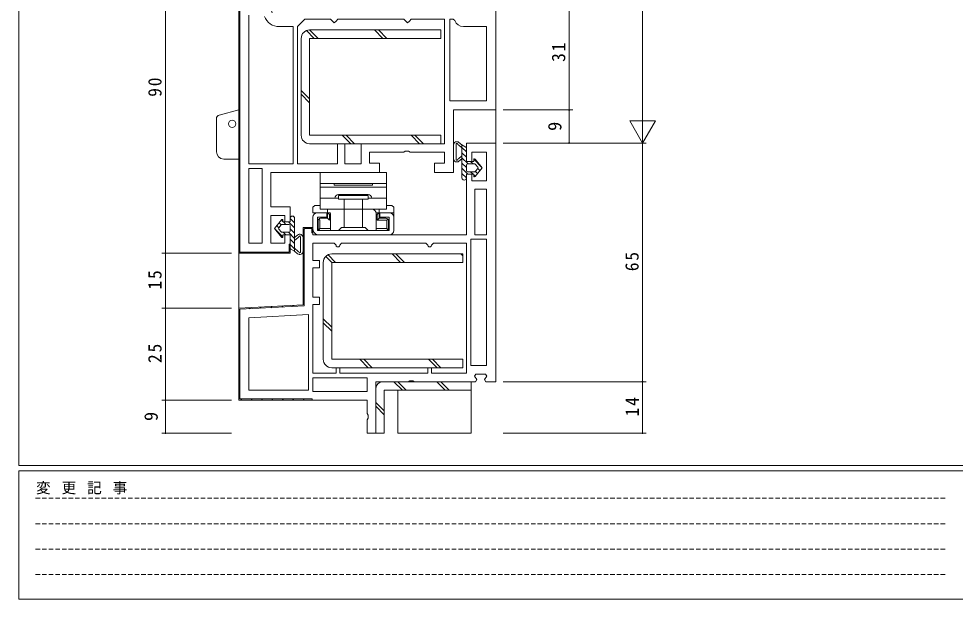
# Model space of a CAD drawing. Units: millimetres on the paper. Extents: x -420 to 373, y -297 to 267.
# Drawn here: x -417.7 to -162.5, y -297 to -138.9 of the extents above; entities that cross this region are included whole.
import ezdxf
from ezdxf.enums import TextEntityAlignment as Align

# ---------------------------------------------------------------- set-up
doc = ezdxf.new("R2010")
doc.units = ezdxf.units.MM
doc.linetypes.add('DASHED1', pattern=[1.8, 1.2, -0.6])
for name, color, linetype, lineweight in [('0-1_YKK_ZWAK', 7, 'Continuous', 9), ('0-3_YKK_12', 2, 'Continuous', 9), ('0-4_YKK_D', 6, 'Continuous', 9), ('0-6_YKK_13', 4, 'Continuous', 9), ('0-7_YKK_11', 7, 'Continuous', 9)]:
    doc.layers.add(name, color=color, linetype=linetype, lineweight=lineweight)
doc.styles.add('ＭＳ ゴシック', font='')
doc.styles.get('ＭＳ ゴシック').set_extended_font_data('MS Gothic')

msp = doc.modelspace()

# ---------------------------------------------------------------- linework, layer by layer
at = {"layer": '0-1_YKK_ZWAK'}
for p, q in [((-417.7, -260.6), (-417.7, 264.4)), ((352.3, -260.6), (-417.7, -260.6)), ((-417.7, -297), (-417.7, -262)), ((314.5, -262), (-417.7, -262)), ((-417.7, -297), (314.5, -297))]:
    msp.add_line(p, q, dxfattribs=at)
at = {"layer": '0-1_YKK_ZWAK', "linetype": 'DASHED1'}
for p, q in [((-413.101, -269.512), (-164.909, -269.512)), ((-413.101, -276.441), (-164.909, -276.441)), ((-413.101, -283.37), (-164.909, -283.37)), ((-413.101, -290.298), (-164.909, -290.298))]:
    msp.add_line(p, q, dxfattribs=at)
at = {"layer": '0-3_YKK_12'}
for p, q in [((-357.725, 1.162), (-357.725, -218.229)), ((-287.725, 1.162), (-287.725, -173.254))]:
    msp.add_line(p, q, dxfattribs=at)
at = {"layer": '0-4_YKK_D'}
for p, q in [((-247.725, 171.246), (-247.725, -165.754)), ((-377.725, -202.754), (-377.725, -112.754)), ((-267.725, -163.754), (-267.725, -132.754)), ((-247.725, -172.754), (-247.725, -160.63)), ((-285.725, -163.754), (-266.725, -163.754)), ((-285.725, -163.754), (-266.725, -163.754)), ((-267.725, -172.754), (-267.725, -163.754)), ((-247.725, -172.754), (-251.225, -166.692)), ((-244.225, -166.692), (-251.225, -166.692)), ((-247.725, -172.754), (-244.225, -166.692)), ((-285.725, -172.754), (-246.725, -172.754)), ((-285.725, -172.754), (-266.725, -172.754)), ((-285.725, -172.754), (-246.725, -172.754)), ((-247.725, -172.754), (-247.725, -237.754)), ((-359.725, -202.754), (-378.725, -202.754)), ((-359.725, -202.754), (-378.725, -202.754)), ((-377.725, -217.754), (-377.725, -202.754)), ((-359.725, -217.754), (-378.725, -217.754)), ((-359.725, -217.754), (-378.725, -217.754)), ((-377.725, -242.754), (-377.725, -217.754)), ((-285.725, -237.754), (-246.725, -237.754)), ((-285.725, -237.754), (-246.725, -237.754)), ((-247.725, -237.754), (-247.725, -251.754)), ((-359.724, -242.754), (-378.725, -242.754)), ((-359.724, -242.754), (-378.725, -242.754)), ((-377.725, -251.754), (-377.725, -242.754)), ((-359.724, -251.754), (-378.725, -251.754)), ((-285.725, -251.754), (-246.725, -251.754))]:
    msp.add_line(p, q, dxfattribs=at)
for centre, start, end in [((-267.725, -163.754), 90, 270), ((-267.725, -163.754), 90, 270), ((-267.725, -163.754), 270, 90), ((-267.725, -163.754), 270, 90), ((-267.725, -172.754), 90, 270), ((-267.725, -172.754), 270, 90), ((-377.725, -202.754), 90, 270), ((-377.725, -202.754), 90, 270), ((-377.725, -202.754), 270, 90), ((-377.725, -202.754), 270, 90), ((-377.725, -217.754), 90, 270), ((-377.725, -217.754), 90, 270), ((-377.725, -217.754), 270, 90), ((-377.725, -217.754), 270, 90), ((-247.725, -237.754), 90, 270), ((-247.725, -237.754), 90, 270), ((-247.725, -237.754), 270, 90), ((-247.725, -237.754), 270, 90), ((-377.725, -242.754), 90, 270), ((-377.725, -242.754), 90, 270), ((-377.725, -242.754), 270, 90), ((-377.725, -242.754), 270, 90), ((-377.725, -251.754), 90, 270), ((-377.725, -251.754), 270, 90), ((-247.725, -251.754), 90, 270), ((-247.725, -251.754), 270, 90)]:
    msp.add_arc(centre, 0.106, start, end, dxfattribs=at)
at = {"layer": '0-6_YKK_13'}
for p, q in [((-337.199, -144.254), (-339.318, -142.135)), ((-336.137, -144.254), (-338.437, -141.954)), ((-302.725, -141.954), (-338.425, -141.954)), ((-318.46, -144.254), (-320.76, -141.954)), ((-317.399, -144.254), (-319.699, -141.954)), ((-302.725, -144.254), (-302.725, -141.954)), ((-340.725, -144.254), (-340.725, -170.654)), ((-338.425, -144.254), (-302.725, -144.254)), ((-338.425, -170.654), (-338.425, -144.254)), ((-338.425, -160.705), (-340.725, -158.405)), ((-338.425, -161.766), (-340.725, -159.466)), ((-363.083, -165.163), (-357.724, -163.727)), ((-357.724, -177.132), (-357.724, -163.727)), ((-363.824, -175.132), (-363.824, -166.129)), ((-302.725, -170.654), (-338.425, -170.654)), ((-327.237, -172.954), (-329.537, -170.654)), ((-326.176, -172.954), (-328.476, -170.654)), ((-308.499, -172.954), (-310.799, -170.654)), ((-307.437, -172.954), (-309.737, -170.654)), ((-302.725, -172.954), (-302.725, -170.654)), ((-338.425, -172.954), (-302.725, -172.954)), ((-299.225, -177.016), (-299.225, -173.282)), ((-298.525, -177.249), (-298.525, -173.043)), ((-296.926, -174.087), (-297.904, -173.26)), ((-296.926, -182.254), (-296.926, -173.287)), ((-295.726, -175.167), (-296.926, -173.967)), ((-295.726, -176.582), (-296.926, -175.382)), ((-295.726, -174.127), (-295.726, -177.754)), ((-357.724, -177.132), (-361.824, -177.132)), ((-296.926, -176.212), (-297.904, -177.039)), ((-296.926, -177.012), (-297.746, -177.705)), ((-295.267, -178.454), (-296.926, -176.796)), ((-295.726, -179.41), (-296.926, -178.21)), ((-293.726, -177.754), (-295.726, -177.754)), ((-293.459, -178.454), (-295.426, -178.454)), ((-293.853, -178.454), (-294.553, -177.754)), ((-293.726, -177.256), (-293.726, -177.754)), ((-291.59, -179.303), (-293.711, -177.182)), ((-291.426, -179.504), (-293.367, -177.128)), ((-293.227, -178.564), (-292.614, -179.314)), ((-317.527, -180.782), (-335.527, -180.782)), ((-335.527, -180.782), (-335.527, -184.758)), ((-317.527, -184.758), (-317.527, -180.782)), ((-295.296, -181.254), (-296.926, -179.624)), ((-295.726, -182.238), (-296.926, -181.039)), ((-295.726, -178.754), (-295.726, -180.254)), ((-295.426, -180.554), (-293.459, -180.554)), ((-293.881, -181.254), (-294.581, -180.554)), ((-291.426, -179.504), (-293.367, -181.88)), ((-292.681, -181.041), (-293.251, -180.47)), ((-292.614, -179.694), (-293.227, -180.444)), ((-292.045, -180.262), (-292.613, -179.694)), ((-296.581, -182.797), (-296.868, -182.51)), ((-295.726, -181.254), (-295.726, -182.254)), ((-293.726, -181.254), (-295.726, -181.254)), ((-293.726, -181.254), (-293.726, -181.752)), ((-293.317, -181.819), (-293.726, -181.41)), ((-335.527, -183.758), (-317.527, -183.758)), ((-335.527, -184.758), (-317.527, -184.758)), ((-335.527, -190.754), (-335.527, -184.758)), ((-335.527, -184.758), (-317.527, -184.758)), ((-321.277, -183.758), (-321.277, -184.258)), ((-317.527, -184.758), (-317.527, -190.754)), ((-335.527, -187.754), (-330.527, -187.754)), ((-322.527, -186.754), (-330.527, -186.754)), ((-330.527, -188.054), (-322.527, -188.054)), ((-329.027, -188.054), (-329.027, -195.754)), ((-324.027, -188.054), (-324.027, -195.754)), ((-322.527, -188.054), (-322.527, -187.054)), ((-322.527, -187.754), (-317.527, -187.754)), ((-337.527, -190.254), (-337.027, -189.754)), ((-337.527, -191.754), (-337.527, -190.254)), ((-337.027, -189.754), (-335.527, -189.754)), ((-317.527, -190.754), (-335.527, -190.754)), ((-333.527, -190.754), (-333.527, -193.254)), ((-319.527, -190.754), (-319.527, -193.254)), ((-315.527, -191.254), (-315.527, -194.554)), ((-348.03, -196.004), (-346.089, -193.629)), ((-346.139, -193.69), (-345.73, -194.098)), ((-345.73, -194.254), (-345.73, -193.756)), ((-343.73, -194.254), (-343.73, -193.254)), ((-343.729, -193.271), (-342.53, -194.47)), ((-342.874, -192.711), (-342.587, -192.998)), ((-342.53, -193.254), (-342.53, -202.221)), ((-337.527, -191.754), (-332.71, -191.754)), ((-337.527, -192.954), (-337.527, -196.054)), ((-336.327, -191.754), (-333.777, -191.754)), ((-333.777, -192.954), (-336.327, -192.954)), ((-336.327, -192.954), (-336.327, -196.554)), ((-335.627, -193.754), (-335.922, -193.459)), ((-335.627, -193.754), (-335.627, -196.054)), ((-333.527, -193.254), (-335.427, -193.254)), ((-333.777, -191.754), (-333.777, -192.954)), ((-333.527, -193.254), (-333.027, -193.754)), ((-333.027, -192.254), (-333.027, -193.754)), ((-332.727, -191.954), (-332.727, -196.554)), ((-320.344, -191.754), (-315.527, -191.754)), ((-320.327, -191.954), (-320.327, -196.554)), ((-320.327, -192.254), (-320.027, -192.254)), ((-319.527, -193.254), (-320.027, -193.754)), ((-317.427, -193.754), (-320.027, -193.754)), ((-317.627, -193.254), (-319.527, -193.254)), ((-319.277, -191.754), (-316.727, -191.754)), ((-319.277, -191.754), (-319.277, -192.954)), ((-316.727, -192.954), (-319.277, -192.954)), ((-317.427, -193.754), (-317.132, -193.459)), ((-317.427, -193.754), (-317.427, -196.054)), ((-316.727, -192.954), (-316.727, -196.554)), ((-315.527, -196.554), (-315.527, -192.954)), ((-348.03, -196.004), (-346.089, -198.38)), ((-347.866, -196.205), (-345.744, -198.327)), ((-347.41, -195.246), (-346.842, -195.815)), ((-346.842, -195.814), (-346.229, -195.064)), ((-346.229, -196.944), (-346.842, -196.194)), ((-346.774, -194.468), (-346.204, -195.038)), ((-344.03, -194.954), (-345.996, -194.954)), ((-345.73, -194.254), (-343.73, -194.254)), ((-345.574, -194.254), (-344.874, -194.954)), ((-344.16, -194.254), (-342.53, -195.884)), ((-343.73, -196.754), (-343.73, -195.254)), ((-343.73, -196.098), (-342.53, -197.298)), ((-336.327, -194.554), (-336.127, -194.554)), ((-336.227, -196.554), (-336.227, -194.554)), ((-336.127, -193.954), (-336.127, -195.854)), ((-335.627, -196.054), (-335.922, -196.349)), ((-335.627, -196.054), (-332.727, -196.054)), ((-329.727, -195.754), (-330.527, -196.554)), ((-329.727, -195.754), (-323.327, -195.754)), ((-329.027, -195.754), (-324.027, -195.754)), ((-323.327, -195.754), (-322.527, -196.554)), ((-316.927, -193.954), (-316.927, -195.854)), ((-316.927, -194.554), (-316.727, -194.554)), ((-316.827, -194.554), (-316.827, -196.554)), ((-345.996, -197.054), (-344.03, -197.054)), ((-345.73, -197.754), (-343.73, -197.754)), ((-345.73, -198.252), (-345.73, -197.754)), ((-345.602, -197.054), (-344.902, -197.754)), ((-344.188, -197.054), (-342.53, -198.713)), ((-343.73, -201.382), (-343.73, -197.754)), ((-343.73, -198.927), (-342.53, -200.127)), ((-342.53, -198.497), (-341.704, -197.803)), ((-342.53, -199.296), (-341.546, -198.469)), ((-340.925, -198.259), (-340.925, -202.466)), ((-340.225, -198.492), (-340.225, -202.226)), ((-336.327, -196.554), (-316.727, -196.554)), ((-336.327, -197.754), (-316.727, -197.754)), ((-336.227, -196.554), (-334.227, -196.554)), ((-317.627, -196.554), (-335.427, -196.554)), ((-330.123, -196.554), (-322.932, -196.554)), ((-318.827, -196.554), (-316.827, -196.554)), ((-343.73, -200.341), (-342.53, -201.541)), ((-342.53, -201.422), (-341.546, -202.249)), ((-332.411, -205.254), (-334.045, -203.621)), ((-331.35, -205.254), (-333.422, -203.182)), ((-296.725, -202.954), (-332.425, -202.954)), ((-313.673, -205.254), (-315.973, -202.954)), ((-312.612, -205.254), (-314.912, -202.954)), ((-296.725, -203.464), (-297.235, -202.954)), ((-296.725, -205.254), (-296.725, -202.954)), ((-334.725, -205.254), (-334.725, -231.654)), ((-332.425, -205.254), (-296.725, -205.254)), ((-332.425, -231.654), (-332.425, -205.254)), ((-332.425, -222.917), (-334.725, -220.617)), ((-332.425, -223.979), (-334.725, -221.679)), ((-296.725, -231.654), (-332.425, -231.654)), ((-322.45, -233.954), (-324.75, -231.654)), ((-321.388, -233.954), (-323.688, -231.654)), ((-303.711, -233.954), (-306.011, -231.654)), ((-302.65, -233.954), (-304.95, -231.654)), ((-296.725, -233.954), (-296.725, -231.654)), ((-332.425, -233.954), (-296.725, -233.954)), ((-320.425, -239.754), (-320.425, -251.754)), ((-294.425, -237.754), (-318.425, -237.754)), ((-315.45, -237.754), (-313.15, -240.054)), ((-314.389, -237.754), (-312.089, -240.054)), ((-303.783, -237.754), (-301.483, -240.054)), ((-302.721, -237.754), (-300.421, -240.054)), ((-294.425, -240.054), (-294.425, -237.754)), ((-318.125, -240.054), (-294.425, -240.054)), ((-318.125, -251.754), (-318.125, -240.054)), ((-314.425, -251.754), (-314.425, -240.054)), ((-320.425, -243.385), (-318.125, -245.685)), ((-320.425, -244.447), (-318.125, -246.747)), ((-320.425, -251.754), (-318.125, -251.754))]:
    msp.add_line(p, q, dxfattribs=at)
for points in [[(-295.881, -173.864), (-296.926, -173.287), (-297.746, -172.593)], [(-331.777, -183.758), (-331.777, -184.258), (-321.277, -184.258)], [(-330.527, -188.054), (-330.527, -187.054), (-322.527, -187.054)], [(-315.527, -191.754), (-315.527, -190.254), (-316.027, -189.754), (-317.527, -189.754)], [(-333.527, -191.754), (-333.027, -192.254), (-332.727, -192.254)], [(-319.527, -191.754), (-320.027, -192.254), (-320.027, -193.754)], [(-320.327, -196.054), (-317.427, -196.054), (-317.132, -196.349)], [(-343.575, -201.645), (-342.53, -202.221), (-341.704, -202.915)], [(-314.425, -251.754), (-294.425, -251.754), (-294.425, -240.054)]]:
    msp.add_lwpolyline(points, dxfattribs=at)
msp.add_circle((-359.524, -167.532), 1, dxfattribs=at)
for centre, radius, start, end in [((-338.425, -144.254), 2.3, 90, 180), ((-362.824, -166.129), 1, 105, 180), ((-338.425, -170.654), 2.3, 180, 270), ((-298.325, -173.282), 0.9, 49.95366, 180), ((-298.325, -173.049), 0.2, 27.55611, 205.27687), ((-297.261, -172.494), 1, 207.55611, 229.95366), ((-361.824, -175.132), 2, 180, 270), ((-296.026, -174.127), 0.3, 0, 61.1134), ((-298.325, -177.016), 0.9, 180, 310.04633), ((-298.325, -177.249), 0.2, 154.72311, 332.44388), ((-297.261, -177.805), 1, 130.04633, 152.44388), ((-295.426, -178.754), 0.3, 90, 180), ((-293.523, -177.256), 0.202, 39.25259, 180), ((-293.459, -178.754), 0.3, 39.25259, 90), ((-295.426, -180.254), 0.3, 180, 270), ((-293.459, -180.254), 0.3, 270, 320.74739), ((-292.846, -179.504), 0.3, 320.74739, 39.25259), ((-296.326, -182.254), 0.6, 180, 0), ((-293.523, -181.752), 0.202, 180, 320.74739), ((-330.527, -187.754), 1, 89.99998, 179.99998), ((-322.527, -187.754), 1, 359.99998, 89.99998), ((-321.527, -191.954), 1.2, 359.99998, 89.99998), ((-345.932, -193.756), 0.202, 0, 140.74739), ((-343.13, -193.254), 0.6, 0, 180), ((-336.327, -192.954), 1.2, 89.99998, 179.99998), ((-335.427, -193.954), 0.7, 89.99998, 179.99998), ((-317.627, -193.954), 0.7, 359.99998, 89.99998), ((-316.727, -192.954), 1.2, 359.99998, 89.99998), ((-346.609, -196.004), 0.3, 140.74739, 219.25259), ((-345.996, -195.254), 0.3, 90, 140.74739), ((-344.03, -195.254), 0.3, 0, 90), ((-335.813, -196.118), 1.716, 177.88629, 252.54887), ((-335.427, -195.854), 0.7, 179.99998, 269.99998), ((-317.627, -195.854), 0.7, 269.99998, 359.99998), ((-345.996, -196.754), 0.3, 219.25259, 270), ((-345.932, -198.252), 0.202, 219.25259, 0), ((-344.03, -196.754), 0.3, 270, 0), ((-341.125, -198.492), 0.9, 0, 130.04633), ((-342.189, -197.704), 1, 310.04633, 332.44388), ((-341.125, -198.259), 0.2, 359.99844, 152.44388), ((-316.727, -196.554), 1.2, 269.99998, 359.99998), ((-343.43, -201.382), 0.3, 180, 241.1134), ((-341.125, -202.226), 0.9, 229.95366, 0), ((-342.189, -203.014), 1, 27.55611, 49.95366), ((-341.125, -202.459), 0.2, 207.55611, 1.93042), ((-332.425, -205.254), 2.3, 90, 180), ((-332.425, -231.654), 2.3, 180, 270), ((-318.425, -239.754), 2, 90, 180)]:
    msp.add_arc(centre, radius, start, end, dxfattribs=at)
at = {"layer": '0-7_YKK_11'}
for p, q in [((-357.725, -140.529), (-357.425, -140.229)), ((-355.025, -137.954), (-355.025, -178.454)), ((-300.225, -139.054), (-300.225, -161.254)), ((-341.725, -178.454), (-341.725, -141.007)), ((-357.725, -143.357), (-357.425, -143.057)), ((-357.725, -146.186), (-357.425, -145.886)), ((-357.725, -149.014), (-357.425, -148.714)), ((-357.725, -151.843), (-357.425, -151.543)), ((-357.725, -154.671), (-357.425, -154.371)), ((-357.725, -157.499), (-357.425, -157.199)), ((-357.725, -160.328), (-357.425, -160.028)), ((-357.725, -163.156), (-357.425, -162.856)), ((-357.725, -165.985), (-357.425, -165.685)), ((-357.725, -168.813), (-357.425, -168.513)), ((-357.725, -171.642), (-357.425, -171.342)), ((-357.725, -174.47), (-357.425, -174.17)), ((-357.725, -177.298), (-357.425, -176.998)), ((-357.725, -180.127), (-357.425, -179.827)), ((-351.325, -200.054), (-351.325, -179.654)), ((-357.725, -182.955), (-357.425, -182.655)), ((-357.725, -185.784), (-357.425, -185.484)), ((-293.425, -185.354), (-293.425, -197.754)), ((-357.725, -188.612), (-357.425, -188.312)), ((-357.725, -191.441), (-357.425, -191.141)), ((-357.725, -194.269), (-357.425, -193.969)), ((-339.725, -196.054), (-337.825, -196.054)), ((-338.795, -196.054), (-338.495, -195.754)), ((-357.725, -197.097), (-357.425, -196.797)), ((-340.225, -197.485), (-339.925, -197.185)), ((-294.525, -198.954), (-294.525, -233.354)), ((-357.725, -199.926), (-357.425, -199.626)), ((-344.025, -200.368), (-343.911, -200.254)), ((-340.225, -200.313), (-339.925, -200.013)), ((-295.725, -200.054), (-295.725, -235.454)), ((-357.579, -202.608), (-357.367, -202.396)), ((-354.897, -202.754), (-354.597, -202.454)), ((-352.068, -202.754), (-351.768, -202.454)), ((-349.24, -202.754), (-348.94, -202.454)), ((-346.411, -202.754), (-346.111, -202.454)), ((-340.225, -203.142), (-339.925, -202.842)), ((-340.225, -205.97), (-339.925, -205.67)), ((-340.225, -208.798), (-339.925, -208.498)), ((-340.225, -211.627), (-339.925, -211.327)), ((-340.225, -214.455), (-339.925, -214.155)), ((-354.995, -217.912), (-354.678, -217.595)), ((-352.01, -217.755), (-351.693, -217.438)), ((-349.025, -217.599), (-348.708, -217.282)), ((-346.041, -217.442), (-345.724, -217.125)), ((-343.056, -217.286), (-342.739, -216.969)), ((-338.725, -240.054), (-338.725, -219.462)), ((-357.725, -220.642), (-357.425, -220.342)), ((-357.725, -223.47), (-357.425, -223.17)), ((-357.725, -226.298), (-357.425, -225.998)), ((-357.725, -229.127), (-357.425, -228.827)), ((-357.725, -231.955), (-357.425, -231.655)), ((-357.725, -234.784), (-357.425, -234.484)), ((-357.725, -237.612), (-357.425, -237.312)), ((-322.725, -236.654), (-337.525, -236.654)), ((-357.725, -240.441), (-357.425, -240.141)), ((-357.225, -242.754), (-337.725, -242.754)), ((-357.21, -242.754), (-356.91, -242.454)), ((-354.382, -242.754), (-354.082, -242.454)), ((-351.554, -242.754), (-351.254, -242.454)), ((-348.725, -242.754), (-348.425, -242.454)), ((-345.897, -242.754), (-345.597, -242.454)), ((-343.068, -242.754), (-342.768, -242.454)), ((-340.24, -242.754), (-339.94, -242.454)), ((-337.725, -242.754), (-337.725, -242.454))]:
    msp.add_line(p, q, dxfattribs=at)
for points in [[(-357.725, -202.754), (-357.725, -112.754), (-349.725, -112.754), (-349.725, -117.754), (-351.225, -117.754), (-351.225, -115.454), (-355.025, -115.454), (-355.025, -123.054), (-351.225, -123.054), (-351.225, -121.254), (-349.725, -121.254), (-349.725, -127.754), (-347.835, -131.027), (-347.966, -131.254), (-349.725, -131.254), (-349.725, -133.754), (-348.653, -137.329)], [(-349.725, -113.254), (-349.725, -115.254), (-350.025, -115.254), (-350.025, -113.054), (-357.425, -113.054), (-357.425, -202.454), (-344.025, -202.454), (-344.025, -200.254), (-343.725, -200.254), (-343.725, -202.254)], [(-287.725, -132.754), (-287.725, -163.754), (-299.225, -163.754), (-299.225, -180.754), (-304.425, -180.754), (-304.425, -178.254), (-301.725, -178.254), (-301.725, -175.254), (-311.059, -175.254), (-311.492, -175.004), (-312.358, -175.004), (-312.791, -175.254), (-322.125, -175.254), (-322.125, -178.254), (-319.425, -178.254), (-319.425, -180.754), (-349.025, -180.754), (-349.025, -190.154), (-343.725, -190.154), (-343.725, -194.254), (-345.225, -194.254), (-345.225, -192.454), (-349.025, -192.454), (-349.025, -200.054), (-345.225, -200.054), (-345.225, -197.754), (-343.725, -197.754), (-343.725, -202.754), (-357.725, -202.754)], [(-355.025, -137.954), (-355.025, -178.454), (-342.925, -178.454), (-342.925, -141.054), (-346.737, -141.054)], [(-300.225, -139.054), (-300.225, -161.254), (-290.225, -161.254), (-290.225, -141.054), (-296.525, -141.054)], [(-298.882, -139.388), (-299.354, -139.054), (-300.225, -139.054)], [(-337.725, -242.454), (-357.425, -242.454), (-357.425, -218.039), (-339.925, -217.122), (-339.925, -196.254), (-339.725, -196.054)], [(-339.725, -196.054), (-337.825, -196.054), (-337.825, -197.254), (-337.525, -197.254)], [(-295.725, -200.054), (-295.725, -235.454), (-305.225, -235.454), (-305.225, -233.954), (-306.225, -233.954), (-306.225, -235.454), (-330.225, -235.454), (-330.225, -233.954), (-331.225, -233.954), (-331.225, -235.454), (-337.525, -235.454), (-337.525, -216.754), (-335.725, -216.754), (-335.725, -214.754), (-337.525, -214.754), (-337.525, -206.754), (-335.725, -206.754), (-335.725, -204.754), (-337.525, -204.754), (-337.525, -200.054), (-331.725, -200.054), (-331.225, -200.554)], [(-330.225, -200.554), (-329.725, -200.054), (-306.725, -200.054), (-306.225, -200.554)], [(-305.225, -200.554), (-304.725, -200.054), (-295.725, -200.054)]]:
    msp.add_lwpolyline(points, dxfattribs=at)
for points in [[(-341.725, -178.454), (-341.725, -141.007), (-339.772, -139.054), (-332.725, -139.054), (-332.225, -139.554), (-331.725, -140.054), (-331.225, -139.554), (-330.725, -139.054), (-312.725, -139.054), (-312.225, -139.554), (-311.725, -140.054), (-311.225, -139.554), (-310.725, -139.054), (-301.725, -139.054), (-301.725, -172.954), (-324.425, -172.954), (-324.425, -178.454), (-328.825, -178.454), (-328.825, -172.954), (-330.825, -172.954), (-330.825, -178.454)], [(-287.725, -237.754), (-287.725, -172.754), (-295.725, -172.754), (-295.725, -177.754), (-294.225, -177.754), (-294.225, -175.254), (-290.225, -175.254), (-290.225, -183.054), (-294.225, -183.054), (-294.225, -181.254), (-295.725, -181.254), (-295.725, -197.754), (-337.525, -197.754), (-337.525, -195.754), (-340.225, -195.754), (-340.225, -216.837), (-357.725, -217.754), (-357.725, -242.754), (-322.725, -242.754), (-322.725, -246.388), (-322.475, -246.821), (-322.475, -247.687), (-322.725, -248.12), (-322.725, -251.754), (-320.425, -251.754), (-320.425, -237.754), (-311.591, -237.754), (-311.158, -237.504), (-310.292, -237.504), (-309.859, -237.754), (-293.247, -237.754), (-292.884, -237.191), (-293.466, -236.218), (-293.103, -235.654), (-290.547, -235.654), (-290.184, -236.218), (-290.766, -237.191), (-290.403, -237.754)], [(-351.325, -200.054), (-351.325, -179.654), (-355.025, -179.654), (-355.025, -200.054)], [(-293.425, -185.354), (-293.425, -197.754), (-290.225, -197.754), (-290.225, -185.354)], [(-294.525, -198.954), (-294.525, -233.354), (-290.225, -233.354), (-290.225, -198.954)], [(-338.725, -240.054), (-338.725, -219.462), (-355.025, -220.316), (-355.025, -240.054)], [(-322.725, -236.654), (-337.525, -236.654), (-337.525, -240.454), (-322.725, -240.454)]]:
    msp.add_lwpolyline(points, close=True, dxfattribs=at)
for centre, radius, start, end in [((-346.737, -136.754), 4.3, 200.74236, 270.00002), ((-296.525, -138.554), 2.5, 199.47122, 269.99998), ((-330.725, -200.554), 0.5, 179.99998, 0), ((-305.725, -200.554), 0.5, 179.99998, 0)]:
    msp.add_arc(centre, radius, start, end, dxfattribs=at)

# ---------------------------------------------------------------- texts
at = {"layer": '0-1_YKK_ZWAK', "insert": (-412.986, -268.447), "char_height": 2.933, "attachment_point": 7, "style": 'ＭＳ ゴシック'}
msp.add_mtext('\\T1.16;変\\~更\\~記\\~事', dxfattribs=at)
at = {"layer": '0-4_YKK_D', "color": 3, "style": 'ＭＳ ゴシック'}
for p in [(-268.725, -169.454), (-378.725, -248.454)]:
    msp.add_text('9', height=3.666, rotation=90, dxfattribs=at).set_placement(p, align=Align.BOTTOM_LEFT)
at = {"layer": '0-4_YKK_D', "color": 3, "char_height": 3.666, "attachment_point": 7, "rotation": 90, "style": 'ＭＳ ゴシック'}
for s, insert in [('\\T1.21;\\W0.95;31', (-268.725, -150.654)), ('\\T1.21;\\W0.95;90', (-378.725, -160.154)), ('\\T1.21;\\W0.95;65', (-248.725, -207.654)), ('\\T1.21;\\W0.95;15', (-378.725, -212.654)), ('\\T1.21;\\W0.95;25', (-378.725, -232.654)), ('\\T1.21;\\W0.95;14', (-248.725, -247.192))]:
    msp.add_mtext(s, dxfattribs=dict(at, insert=insert))

doc.saveas('drawing.dxf')
